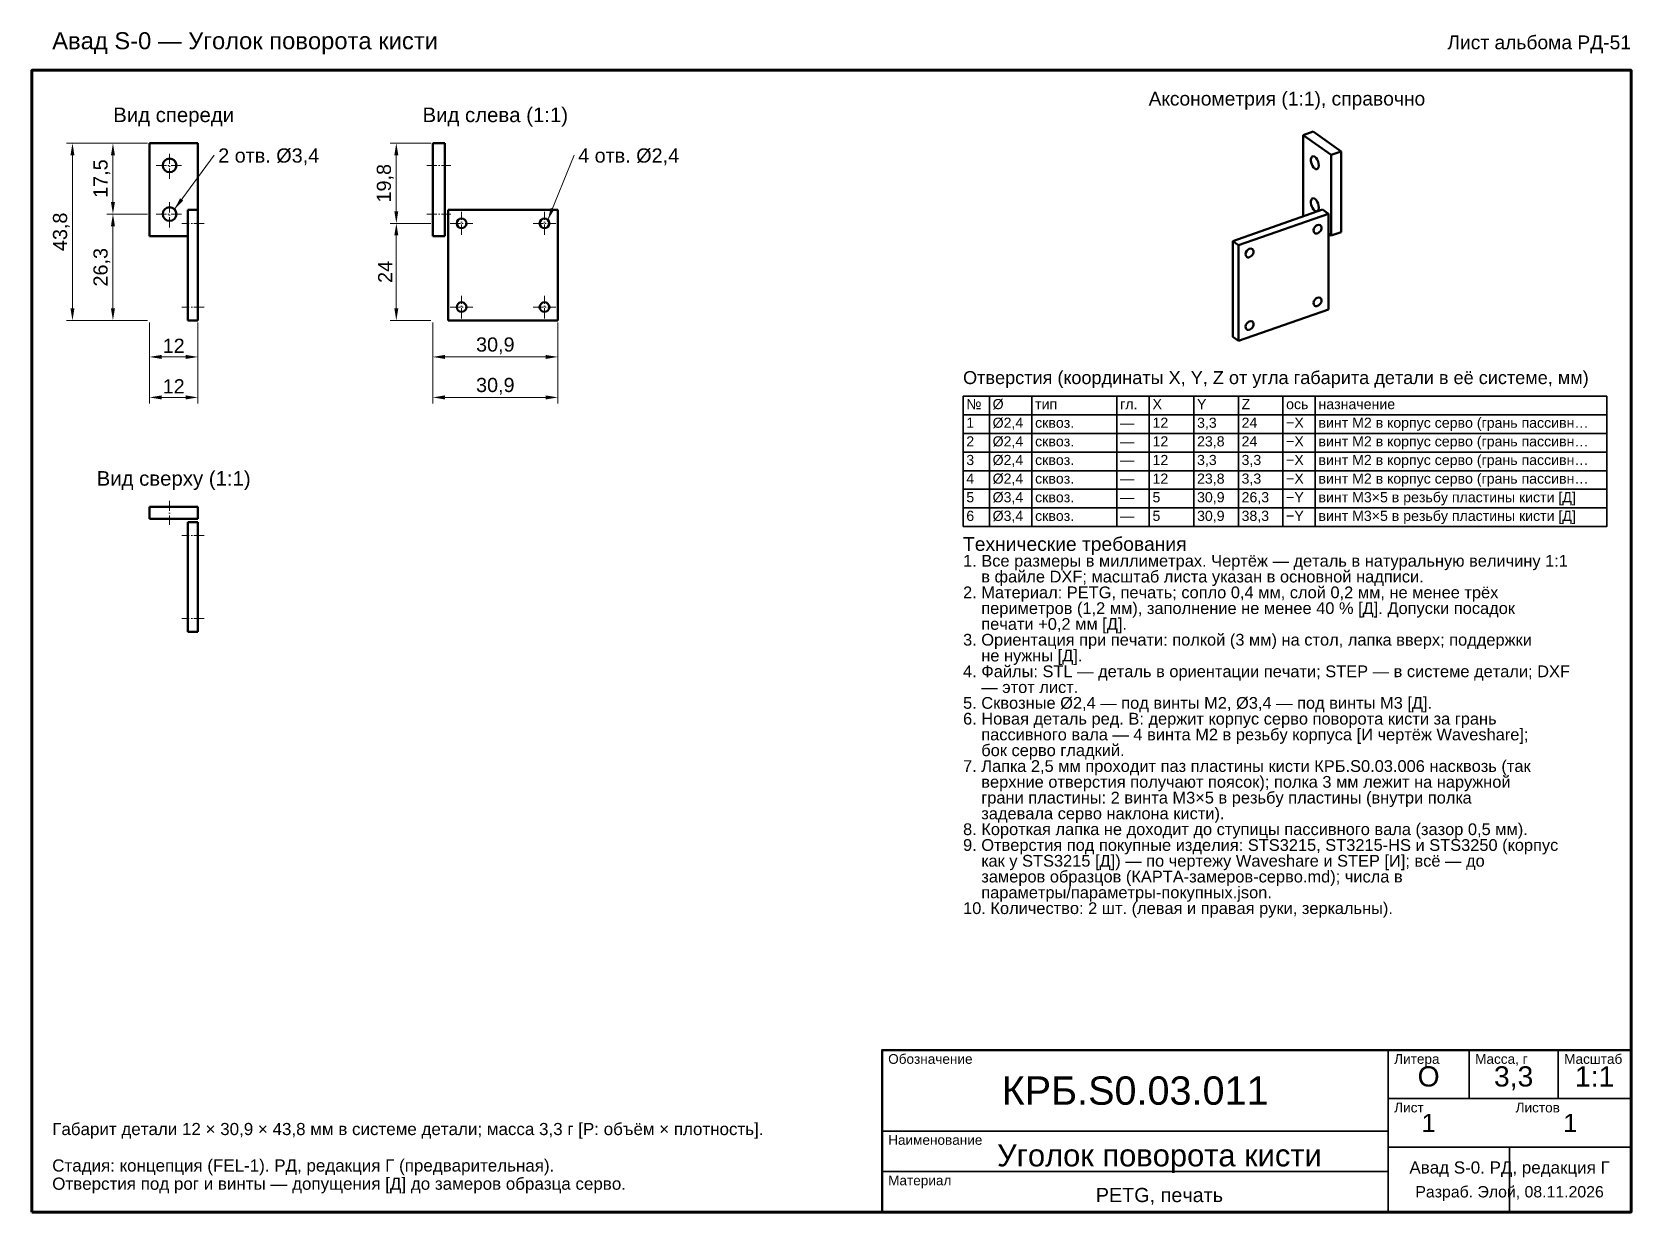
# Model space of a CAD drawing. Header units: millimetres. Extents: x 20 to 415, y 5 to 296.
import ezdxf
from ezdxf.enums import TextEntityAlignment as Align

# ---------------------------------------------------------------- set-up
doc = ezdxf.new("R2010")
doc.units = ezdxf.units.MM
doc.linetypes.add('DASHDOT', pattern=[3.556, 2.54, -0.508, 0, -0.508])
for name, color, linetype, lineweight in [('КОНТУР', 7, 'Continuous', 50), ('ОСИ', 1, 'DASHDOT', 18), ('РАЗМЕРЫ', 5, 'Continuous', 18), ('РАМКА', 7, 'Continuous', 70), ('ТАБЛИЦА', 7, 'Continuous', 35), ('ТЕКСТ', 7, 'Continuous', 25)]:
    doc.layers.add(name, color=color, linetype=linetype, lineweight=lineweight)
doc.styles.add('GOST', font='arial.ttf')
doc.dimstyles.new('GOST', dxfattribs={"dimtxt": 3.5, "dimasz": 3, "dimexe": 1.5, "dimexo": 0.5, "dimgap": 1, "dimtad": 1, "dimdec": 1, "dimtxsty": 'GOST', "dimcen": 2.5, "dimclrd": 5, "dimclre": 5, "dimclrt": 5, "dimazin": 3, "dimtfac": 1, "dimtmove": 0, "dimatfit": 3, "dimlwd": 18, "dimlwe": 18})

msp = doc.modelspace()

# ---------------------------------------------------------------- linework, layer by layer
at = {"layer": 'КОНТУР'}
for p, q in [((49, 246), (49, 269)), ((49, 269), (61, 269)), ((61, 252.5), (61, 269)), ((122, 269), (119, 269)), ((119, 246), (119, 269)), ((122, 246), (122, 269)), ((334.04, 271), (336.49, 271.86)), ((334.04, 251.08), (334.04, 271)), ((334.04, 271), (340.92, 266.08)), ((336.49, 271.86), (343.38, 266.94)), ((340.92, 266.08), (343.38, 266.94)), ((340.92, 246.16), (340.92, 266.08)), ((343.38, 247.02), (343.38, 266.94)), ((58.5, 225.2), (58.5, 252.5)), ((58.5, 252.5), (61, 252.5)), ((61, 225.2), (61, 252.5)), ((149.91, 252.5), (122.81, 252.5)), ((122.81, 225.2), (122.81, 252.5)), ((149.91, 225.2), (149.91, 252.5)), ((316.62, 244.81), (338.82, 252.58)), ((318.06, 243.79), (340.26, 251.56)), ((334.04, 251.08), (334.2, 250.96)), ((338.82, 252.58), (340.26, 251.56)), ((340.26, 227.92), (340.26, 251.56)), ((49, 246), (58.5, 246)), ((122, 246), (119, 246)), ((340.26, 246.64), (340.92, 246.16)), ((340.92, 246.16), (343.38, 247.02)), ((316.62, 221.17), (316.62, 244.81)), ((316.62, 244.81), (318.06, 243.79)), ((318.06, 220.14), (318.06, 243.79)), ((58.5, 225.2), (61, 225.2)), ((149.91, 225.2), (122.81, 225.2)), ((318.06, 220.14), (340.26, 227.92)), ((316.62, 221.17), (318.06, 220.14)), ((49, 176.2), (49, 179.2)), ((49, 179.2), (61, 179.2)), ((61, 176.2), (61, 179.2)), ((49, 176.2), (61, 176.2)), ((58.5, 148.29), (58.5, 175.39)), ((58.5, 175.39), (61, 175.39)), ((61, 148.29), (61, 175.39)), ((58.5, 148.29), (61, 148.29))]:
    msp.add_line(p, q, dxfattribs=at)
for points in [[(336.34, 265.79), (336.04, 265.49), (335.94, 265.06), (335.94, 264.62), (336.02, 264.19), (336.16, 263.78), (336.34, 263.38), (336.59, 263.02), (336.9, 262.71)], [(337.47, 262.58), (337.8, 262.95), (337.88, 263.46), (337.83, 263.97), (337.7, 264.46), (337.5, 264.93), (337.21, 265.36), (336.83, 265.7), (336.34, 265.79)], [(336.9, 262.71), (336.97, 262.67), (337.03, 262.63), (337.1, 262.6), (337.17, 262.58), (337.24, 262.56), (337.32, 262.56), (337.39, 262.56), (337.47, 262.58)], [(336.34, 255.4), (336.04, 255.09), (335.94, 254.67), (335.94, 254.23), (336.02, 253.8), (336.16, 253.38), (336.34, 252.99), (336.59, 252.62), (336.9, 252.32)], [(337.47, 252.19), (337.8, 252.56), (337.88, 253.06), (337.83, 253.58), (337.7, 254.07), (337.5, 254.54), (337.21, 254.97), (336.83, 255.31), (336.34, 255.4)], [(336.9, 252.32), (336.97, 252.28), (337.03, 252.24), (337.1, 252.21), (337.17, 252.19), (337.24, 252.17), (337.32, 252.16), (337.39, 252.17), (337.47, 252.19)], [(336.86, 246.78), (336.62, 247.1), (336.57, 247.5), (336.67, 247.89), (336.86, 248.25), (337.13, 248.55), (337.48, 248.76), (337.87, 248.85), (338.25, 248.73)], [(337.55, 246.72), (337.47, 246.69), (337.38, 246.67), (337.29, 246.66), (337.2, 246.66), (337.11, 246.67), (337.02, 246.7), (336.93, 246.73), (336.86, 246.78)], [(338.25, 248.73), (338.45, 248.49), (338.53, 248.19), (338.51, 247.88), (338.42, 247.58), (338.27, 247.3), (338.08, 247.06), (337.83, 246.86), (337.55, 246.72)], [(320.06, 240.9), (319.83, 241.22), (319.78, 241.62), (319.87, 242.01), (320.07, 242.37), (320.34, 242.67), (320.68, 242.88), (321.08, 242.97), (321.46, 242.85)], [(321.46, 242.85), (321.66, 242.61), (321.74, 242.31), (321.72, 242), (321.63, 241.7), (321.48, 241.42), (321.28, 241.18), (321.04, 240.98), (320.76, 240.84)], [(320.76, 240.84), (320.67, 240.81), (320.58, 240.79), (320.49, 240.78), (320.4, 240.78), (320.31, 240.79), (320.22, 240.82), (320.14, 240.85), (320.06, 240.9)], [(336.86, 228.85), (336.62, 229.17), (336.57, 229.57), (336.67, 229.97), (336.86, 230.32), (337.13, 230.62), (337.48, 230.84), (337.87, 230.92), (338.25, 230.8)], [(338.25, 230.8), (338.45, 230.57), (338.53, 230.26), (338.51, 229.95), (338.42, 229.65), (338.27, 229.37), (338.08, 229.13), (337.83, 228.93), (337.55, 228.79)], [(337.55, 228.79), (337.47, 228.76), (337.38, 228.74), (337.29, 228.73), (337.2, 228.73), (337.11, 228.75), (337.02, 228.77), (336.93, 228.8), (336.86, 228.85)], [(320.06, 222.97), (319.83, 223.29), (319.78, 223.69), (319.87, 224.09), (320.07, 224.44), (320.34, 224.74), (320.68, 224.96), (321.08, 225.04), (321.46, 224.93)], [(320.76, 222.91), (320.67, 222.88), (320.58, 222.86), (320.49, 222.85), (320.4, 222.86), (320.31, 222.87), (320.22, 222.89), (320.14, 222.92), (320.06, 222.97)], [(321.46, 224.93), (321.66, 224.69), (321.74, 224.38), (321.72, 224.07), (321.63, 223.77), (321.48, 223.49), (321.28, 223.25), (321.04, 223.05), (320.76, 222.91)]]:
    msp.add_lwpolyline(points, dxfattribs=at)
for centre, radius in [((54, 263.5), 1.7), ((54, 251.5), 1.7), ((126.11, 249.2), 1.2), ((146.61, 249.2), 1.2), ((126.11, 228.5), 1.2), ((146.61, 228.5), 1.2)]:
    msp.add_circle(centre, radius, dxfattribs=at)
at = {"layer": 'ОСИ'}
for p, q in [((54, 260.2), (54, 266.8)), ((50.7, 263.5), (57.3, 263.5)), ((117.5, 263.5), (123.5, 263.5)), ((54, 248.2), (54, 254.8)), ((50.7, 251.5), (57.3, 251.5)), ((62.5, 249.2), (57, 249.2)), ((62.5, 249.2), (57, 249.2)), ((117.5, 251.5), (123.5, 251.5)), ((123.31, 249.2), (128.91, 249.2)), ((126.11, 246.4), (126.11, 252)), ((143.81, 249.2), (149.41, 249.2)), ((146.61, 246.4), (146.61, 252)), ((126.11, 225.7), (126.11, 231.3)), ((146.61, 225.7), (146.61, 231.3)), ((62.5, 228.5), (57, 228.5)), ((62.5, 228.5), (57, 228.5)), ((123.31, 228.5), (128.91, 228.5)), ((143.81, 228.5), (149.41, 228.5)), ((54, 180.7), (54, 174.7)), ((54, 180.7), (54, 174.7)), ((62.5, 172.09), (57, 172.09)), ((62.5, 172.09), (57, 172.09)), ((62.5, 151.59), (57, 151.59)), ((62.5, 151.59), (57, 151.59))]:
    msp.add_line(p, q, dxfattribs=at)
at = {"layer": 'РАМКА', "lineweight": 70}
msp.add_lwpolyline([(20, 5), (415, 5), (415, 287), (20, 287), (20, 5)], dxfattribs=at)
at = {"layer": 'ТАБЛИЦА'}
for p, q in [((256.5, 206.5), (256.5, 174.3)), ((267, 206.5), (267, 174.3)), ((288, 206.5), (288, 174.3)), ((296, 206.5), (296, 174.3)), ((307, 206.5), (307, 174.3)), ((318, 206.5), (318, 174.3)), ((329, 206.5), (329, 174.3)), ((337, 206.5), (337, 174.3)), ((250, 201.9), (409, 201.9)), ((250, 197.3), (409, 197.3)), ((250, 192.7), (409, 192.7)), ((250, 188.1), (409, 188.1)), ((250, 183.5), (409, 183.5)), ((250, 178.9), (409, 178.9)), ((355, 5), (355, 45)), ((375, 33), (375, 45)), ((397, 33), (397, 45)), ((355, 33), (415, 33)), ((230, 25), (355, 25)), ((355, 21), (415, 21)), ((385, 5), (385, 21)), ((230, 15), (355, 15))]:
    msp.add_line(p, q, dxfattribs=at)
at = {"layer": 'ТАБЛИЦА', "lineweight": 35}
msp.add_lwpolyline([(250, 174.3), (409, 174.3), (409, 206.5), (250, 206.5), (250, 174.3)], dxfattribs=at)
at = {"layer": 'ТАБЛИЦА', "lineweight": 50}
msp.add_lwpolyline([(230, 5), (415, 5), (415, 45), (230, 45), (230, 5)], dxfattribs=at)

# ---------------------------------------------------------------- texts
at = {"layer": 'ТЕКСТ', "style": 'GOST'}
for s, height, p in [('Авад S-0 — Уголок поворота кисти', 4.2, (25, 292.2)), ('2 отв. Ø3,4', 3.5, (66, 264.2)), ('4 отв. Ø2,4', 3.5, (154.91, 264.2)), ('Отверстия (координаты X, Y, Z от угла габарита детали в её системе, мм)', 3.2, (250, 209.5)), ('№', 2.5, (250.8, 203.3)), ('Ø', 2.5, (257.3, 203.3)), ('X', 2.5, (296.8, 203.3)), ('Y', 2.5, (307.8, 203.3)), ('Z', 2.5, (318.8, 203.3)), ('тип', 2.5, (267.8, 203.3)), ('гл.', 2.5, (288.8, 203.3)), ('ось', 2.5, (329.8, 203.3)), ('назначение', 2.5, (337.8, 203.3)), ('1', 2.5, (250.8, 198.7)), ('Ø2,4', 2.5, (257.3, 198.7)), ('сквоз.', 2.5, (267.8, 198.7)), ('—', 2.5, (288.8, 198.7)), ('12', 2.5, (296.8, 198.7)), ('3,3', 2.5, (307.8, 198.7)), ('24', 2.5, (318.8, 198.7)), ('−X', 2.5, (329.8, 198.7)), ('винт M2 в корпус серво (грань пассивн…', 2.5, (337.8, 198.7)), ('2', 2.5, (250.8, 194.1)), ('Ø2,4', 2.5, (257.3, 194.1)), ('сквоз.', 2.5, (267.8, 194.1)), ('—', 2.5, (288.8, 194.1)), ('12', 2.5, (296.8, 194.1)), ('23,8', 2.5, (307.8, 194.1)), ('24', 2.5, (318.8, 194.1)), ('−X', 2.5, (329.8, 194.1)), ('винт M2 в корпус серво (грань пассивн…', 2.5, (337.8, 194.1)), ('3', 2.5, (250.8, 189.5)), ('Ø2,4', 2.5, (257.3, 189.5)), ('сквоз.', 2.5, (267.8, 189.5)), ('—', 2.5, (288.8, 189.5)), ('12', 2.5, (296.8, 189.5)), ('3,3', 2.5, (307.8, 189.5)), ('3,3', 2.5, (318.8, 189.5)), ('−X', 2.5, (329.8, 189.5)), ('винт M2 в корпус серво (грань пассивн…', 2.5, (337.8, 189.5)), ('4', 2.5, (250.8, 184.9)), ('Ø2,4', 2.5, (257.3, 184.9)), ('сквоз.', 2.5, (267.8, 184.9)), ('—', 2.5, (288.8, 184.9)), ('12', 2.5, (296.8, 184.9)), ('23,8', 2.5, (307.8, 184.9)), ('3,3', 2.5, (318.8, 184.9)), ('−X', 2.5, (329.8, 184.9)), ('винт M2 в корпус серво (грань пассивн…', 2.5, (337.8, 184.9)), ('5', 2.5, (250.8, 180.3)), ('Ø3,4', 2.5, (257.3, 180.3)), ('сквоз.', 2.5, (267.8, 180.3)), ('5', 2.5, (296.8, 180.3)), ('30,9', 2.5, (307.8, 180.3)), ('26,3', 2.5, (318.8, 180.3)), ('−Y', 2.5, (329.8, 180.3)), ('винт M3×5 в резьбу пластины кисти [Д]', 2.5, (337.8, 180.3)), ('6', 2.5, (250.8, 175.7)), ('Ø3,4', 2.5, (257.3, 175.7)), ('—', 2.5, (288.8, 180.3)), ('5', 2.5, (296.8, 175.7)), ('30,9', 2.5, (307.8, 175.7)), ('38,3', 2.5, (318.8, 175.7)), ('−Y', 2.5, (329.8, 175.7)), ('винт M3×5 в резьбу пластины кисти [Д]', 2.5, (337.8, 175.7)), ('сквоз.', 2.5, (267.8, 175.7)), ('—', 2.5, (288.8, 175.7)), ('Технические требования', 3.4, (250, 168.3)), ('1. Все размеры в миллиметрах. Чертёж — деталь в натуральную величину 1:1', 2.9, (250, 164.4)), ('    в файле DXF; масштаб листа указан в основной надписи.', 2.9, (250, 160.5)), ('2. Материал: PETG, печать; сопло 0,4 мм, слой 0,2 мм, не менее трёх', 2.9, (250, 156.6)), ('    периметров (1,2 мм), заполнение не менее 40 % [Д]. Допуски посадок', 2.9, (250, 152.7)), ('    печати +0,2 мм [Д].', 2.9, (250, 148.8)), ('3. Ориентация при печати: полкой (3 мм) на стол, лапка вверх; поддержки', 2.9, (250, 144.9)), ('    не нужны [Д].', 2.9, (250, 141)), ('4. Файлы: STL — деталь в ориентации печати; STEP — в системе детали; DXF', 2.9, (250, 137.1)), ('    — этот лист.', 2.9, (250, 133.2)), ('5. Сквозные Ø2,4 — под винты M2, Ø3,4 — под винты M3 [Д].', 2.9, (250, 129.3)), ('6. Новая деталь ред. В: держит корпус серво поворота кисти за грань', 2.9, (250, 125.4)), ('    пассивного вала — 4 винта M2 в резьбу корпуса [И чертёж Waveshare];', 2.9, (250, 121.5)), ('    бок серво гладкий.', 2.9, (250, 117.6)), ('7. Лапка 2,5 мм проходит паз пластины кисти КРБ.S0.03.006 насквозь (так', 2.9, (250, 113.7)), ('    верхние отверстия получают поясок); полка 3 мм лежит на наружной', 2.9, (250, 109.8)), ('    грани пластины: 2 винта M3×5 в резьбу пластины (внутри полка', 2.9, (250, 105.9)), ('    задевала серво наклона кисти).', 2.9, (250, 102)), ('8. Короткая лапка не доходит до ступицы пассивного вала (зазор 0,5 мм).', 2.9, (250, 98.1)), ('9. Отверстия под покупные изделия: STS3215, ST3215-HS и STS3250 (корпус', 2.9, (250, 94.2)), ('    как у STS3215 [Д]) — по чертежу Waveshare и STEP [И]; всё — до', 2.9, (250, 90.3)), ('    замеров образцов (КАРТА-замеров-серво.md); числа в', 2.9, (250, 86.4)), ('    параметры/параметры-покупных.json.', 2.9, (250, 82.5)), ('10. Количество: 2 шт. (левая и правая руки, зеркальны).', 2.9, (250, 78.6)), ('Обозначение', 2.4, (231.5, 41.6)), ('Литера', 2.4, (356.5, 41.6)), ('Масса, г', 2.4, (376.5, 41.6)), ('Масштаб', 2.4, (398.5, 41.6)), ('Лист', 2.4, (356.5, 29.6)), ('Листов', 2.4, (386.5, 29.6)), ('Габарит детали 12 × 30,9 × 43,8 мм в системе детали; масса 3,3 г [Р: объём × плотность].', 3, (25, 24)), ('Наименование', 2.4, (231.5, 21.6)), ('Стадия: концепция (FEL-1). РД, редакция Г (предварительная).', 3, (25, 15)), ('Отверстия под рог и винты — допущения [Д] до замеров образца серво.', 3, (25, 10.5)), ('Материал', 2.4, (231.5, 11.6))]:
    msp.add_text(s, height=height, dxfattribs=at).set_placement(p)
msp.add_text('Лист альбома РД-51', height=3.4, dxfattribs=at).set_placement((415, 292.2), align=Align.RIGHT)
for s, height, p in [('Аксонометрия (1:1), справочно', 3.4, (330, 280)), ('Вид спереди', 3.6, (55, 276)), ('Вид слева (1:1)', 3.6, (134.45, 276)), ('Вид сверху (1:1)', 3.6, (55, 186.2)), ('О', 5, (365, 38.5)), ('3,3', 5, (386, 38.5)), ('1:1', 5, (406, 38.5)), ('КРБ.S0.03.011', 7, (292.5, 35)), ('1', 4.5, (365, 27)), ('1', 4.5, (400, 27)), ('Уголок поворота кисти', 5.4622, (298.5, 19)), ('Авад S-0. РД, редакция Г', 3, (385, 16)), ('PETG, печать', 3.5, (298.5, 9.2)), ('Разраб. Элой, 08.11.2026', 2.8, (385, 10))]:
    msp.add_text(s, height=height, dxfattribs=at).set_placement(p, align=Align.MIDDLE_CENTER)

# ---------------------------------------------------------------- dimensions: what is measured, and where the dimension line sits
at = {"layer": 'РАЗМЕРЫ'}
for base, p1, p2 in [((30, 225.2), (49, 225.2), (49, 269)), ((40, 251.5), (49, 251.5), (49, 269)), ((110, 249.2), (119, 249.2), (119, 269)), ((40, 225.2), (49, 225.2), (49, 251.5)), ((110, 225.2), (119, 225.2), (119, 249.2))]:
    msp.add_linear_dim(base=base, p1=p1, p2=p2, angle=90, dimstyle='GOST', dxfattribs=at).render()
for base, p1, p2 in [((49, 216.2), (49, 225.2), (61, 225.2)), ((49, 206.2), (49, 225.2), (61, 225.2)), ((119, 216.2), (119, 225.2), (149.91, 225.2)), ((119, 206.2), (119, 225.2), (149.91, 225.2))]:
    msp.add_linear_dim(base=base, p1=p1, p2=p2, dimstyle='GOST', dxfattribs=at).render()

# ---------------------------------------------------------------- leaders
for points in [[(55.19, 252.69), (65, 266)], [(147.45, 250.04), (153.91, 266)]]:
    msp.add_leader(points, dimstyle='GOST', dxfattribs=at)

doc.saveas('drawing.dxf')
